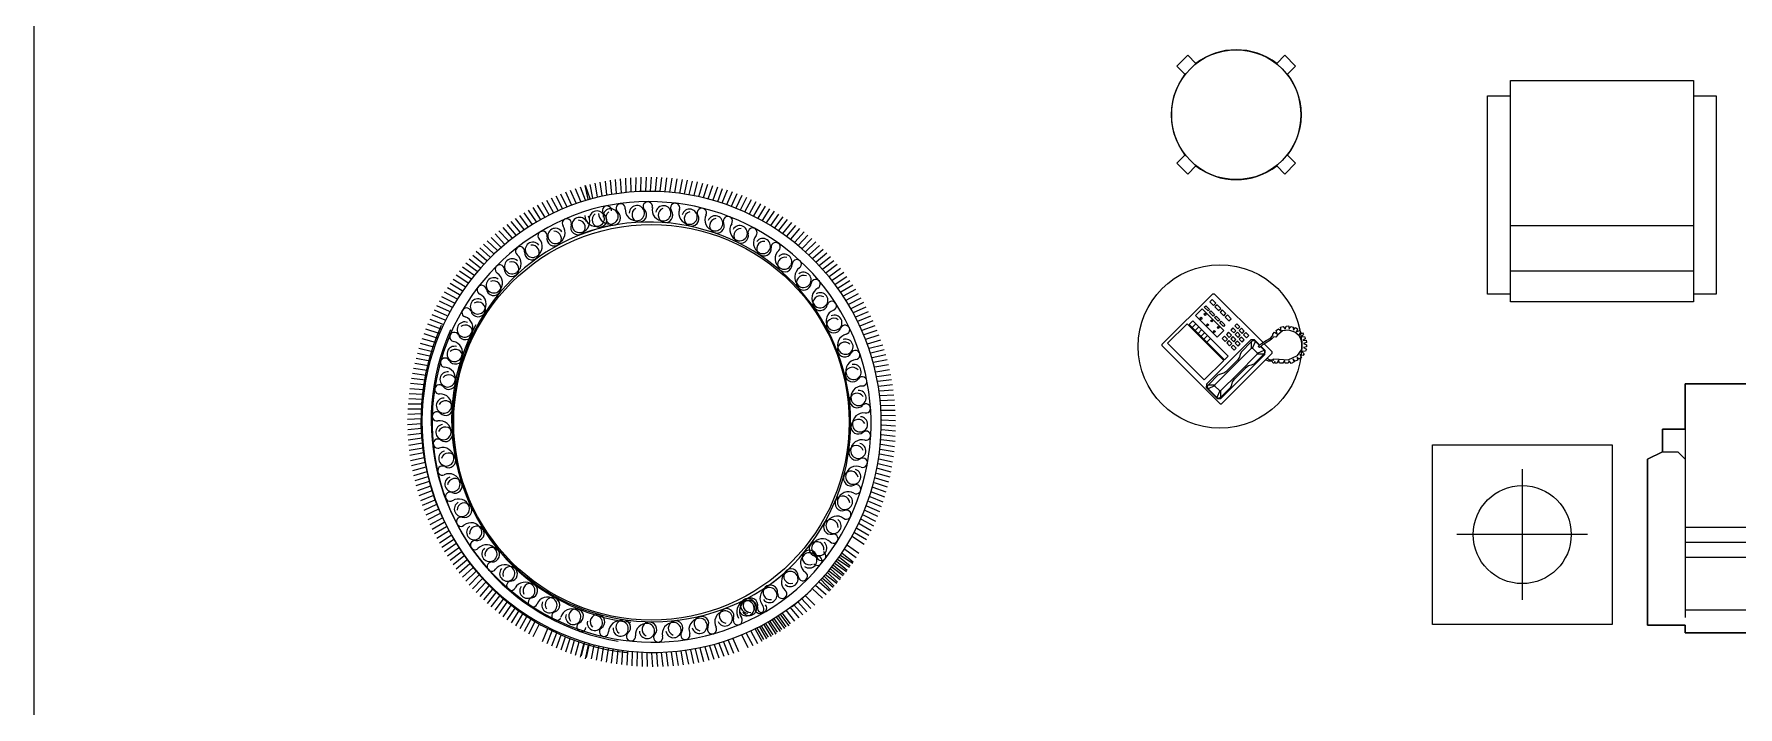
# Model space of a CAD drawing. Extents: x -42728 to 99010, y -18674 to 47645.
# Drawn here: x -38350 to -33137, y 12766 to 14825 of the extents above; entities that cross this region are included whole.
import ezdxf

# ---------------------------------------------------------------- set-up
doc = ezdxf.new("R2010")
doc.units = 0
doc.header["$LTSCALE"] = 100
doc.header["$MEASUREMENT"] = 0
doc.layers.get('0').update_dxf_attribs({"linetype": 'CONTINUOUS'})

# ---------------------------------------------------------------- blocks, each defined once
blk = doc.blocks.new('A$C0A4F5098')
for p, q in [((211.8, 569.2), (205.4, 585)), ((217.5, 571), (211.4, 586.9)), ((220.8, 572), (217.3, 588.7)), ((223.2, 572.7), (217.5, 588.8)), ((226.5, 573.5), (223.4, 590.3)), ((232.3, 574.9), (229.6, 591.7)), ((238.1, 576.2), (235.8, 593.1)), ((244, 577.3), (242, 594.3)), ((249.8, 578.3), (248.2, 595.3)), ((255.7, 579.2), (254.4, 596.2)), ((261.6, 580), (260.7, 597)), ((267.6, 580.7), (267, 597.7)), ((273.5, 581.2), (273.3, 598.3)), ((279.4, 581.6), (279.6, 598.7)), ((285.4, 581.9), (285.9, 598.9)), ((291.4, 582), (292.2, 599.1)), ((297.3, 582.1), (298.5, 599.1)), ((303.3, 582), (304.8, 599)), ((309.2, 581.8), (311.1, 598.7)), ((315.2, 581.4), (317.4, 598.3)), ((321.1, 580.9), (323.7, 597.8)), ((327, 580.3), (330, 597.1)), ((333, 579.6), (336.3, 596.4)), ((338.9, 578.8), (342.5, 595.4)), ((344.7, 577.8), (348.7, 594.4)), ((350.6, 576.7), (354.9, 593.2)), ((356.4, 575.5), (361.1, 591.9)), ((362.2, 574.2), (367.3, 590.5)), ((368, 572.7), (373.4, 588.9)), ((373.8, 571.2), (379.5, 587.2)), ((379.5, 569.5), (385.5, 585.4)), ((168.1, 550.4), (159.1, 565)), ((173.3, 553.2), (164.7, 567.9)), ((178.7, 555.8), (170.4, 570.7)), ((184.1, 558.3), (176.1, 573.4)), ((189.5, 560.7), (181.8, 575.9)), ((195, 563), (187.7, 578.4)), ((200.6, 565.2), (193.5, 580.7)), ((206.2, 567.2), (199.5, 582.9)), ((385.1, 567.7), (391.5, 583.5)), ((390.8, 565.7), (397.5, 581.4)), ((396.4, 563.7), (403.4, 579.2)), ((401.9, 561.5), (409.3, 576.9)), ((407.4, 559.2), (415.1, 574.5)), ((412.9, 556.8), (420.9, 571.9)), ((418.3, 554.3), (426.6, 569.2)), ((423.6, 551.7), (432.3, 566.4)), ((428.9, 549), (437.9, 563.5)), ((137.6, 531.7), (126.9, 545)), ((142.5, 535.1), (132.1, 548.6)), ((147.5, 538.4), (137.4, 552.1)), ((152.5, 541.6), (142.7, 555.5)), ((157.6, 544.6), (148.1, 558.8)), ((162.8, 547.6), (153.6, 561.9)), ((434.2, 546.1), (443.4, 560.5)), ((439.3, 543.2), (448.9, 557.3)), ((444.5, 540.1), (454.3, 554)), ((449.5, 536.9), (459.6, 550.7)), ((454.5, 533.7), (464.9, 547.2)), ((459.4, 530.3), (470.1, 543.6)), ((114.2, 513.3), (102.2, 525.4)), ((118.7, 517.2), (107, 529.6)), ((123.3, 521), (111.8, 533.6)), ((128, 524.7), (116.8, 537.5)), ((132.8, 528.3), (121.8, 541.3)), ((464.2, 526.8), (475.2, 539.9)), ((469, 523.2), (480.2, 536.1)), ((473.7, 519.6), (485.2, 532.2)), ((478.3, 515.8), (490, 528.1)), ((482.8, 511.9), (494.8, 524)), ((92.8, 492.6), (79.6, 503.4)), ((96.9, 496.9), (84, 508)), ((101.1, 501.2), (88.4, 512.5)), ((105.4, 505.3), (92.9, 516.9)), ((109.8, 509.4), (97.5, 521.2)), ((487.3, 508), (499.5, 519.8)), ((491.6, 503.9), (504.1, 515.5)), ((495.9, 499.8), (508.6, 511.1)), ((500.1, 495.5), (513.1, 506.6)), ((504.2, 491.2), (517.4, 502)), ((77.4, 474.5), (63.3, 484.1)), ((81.1, 479.1), (67.2, 489)), ((84.9, 483.7), (71.3, 493.9)), ((88.8, 488.2), (75.4, 498.7)), ((508.2, 486.8), (521.6, 497.3)), ((512.1, 482.3), (525.8, 492.5)), ((515.9, 477.7), (529.8, 487.6)), ((519.7, 473.1), (533.7, 482.7)), ((63.5, 455.1), (48.7, 463.5)), ((66.8, 460), (52.2, 468.8)), ((70.3, 464.9), (55.8, 473.9)), ((73.8, 469.7), (59.5, 479)), ((523.3, 468.3), (537.5, 477.7)), ((526.8, 463.5), (541.3, 472.6)), ((530.2, 458.7), (544.9, 467.4)), ((533.6, 453.7), (548.4, 462.1)), ((51.3, 434.6), (35.8, 441.8)), ((54.2, 439.8), (38.9, 447.3)), ((57.2, 445), (42, 452.8)), ((60.3, 450.1), (45.3, 458.2)), ((536.8, 448.7), (551.8, 456.8)), ((539.9, 443.6), (555, 451.4)), ((542.9, 438.5), (558.2, 446)), ((545.8, 433.3), (561.3, 440.4)), ((40.9, 413.2), (24.8, 419)), ((43.3, 418.7), (27.4, 424.8)), ((45.9, 424), (30.1, 430.5)), ((48.5, 429.4), (32.9, 436.2)), ((548.6, 428), (564.2, 434.8)), ((551.2, 422.7), (567, 429.2)), ((553.8, 417.3), (569.7, 423.5)), ((556.3, 411.9), (572.3, 417.7)), ((34.2, 396.6), (17.8, 401.4)), ((36.3, 402.2), (20.1, 407.4)), ((38.5, 407.7), (22.4, 413.2)), ((558.6, 406.4), (574.7, 411.9)), ((560.8, 400.9), (577.1, 406)), ((562.9, 395.3), (579.3, 400.1)), ((27, 373.9), (10.3, 377.3)), ((28.6, 379.7), (12, 383.4)), ((30.4, 385.4), (13.8, 389.5)), ((32.2, 391), (15.8, 395.5)), ((564.9, 389.7), (581.4, 394.1)), ((566.8, 384), (583.3, 388.1)), ((568.5, 378.3), (585.2, 382.1)), ((570.2, 372.6), (586.9, 376)), ((22.8, 356.5), (6, 358.9)), ((24.1, 362.4), (7.3, 365.1)), ((25.5, 368.2), (8.7, 371.2)), ((571.7, 366.8), (588.4, 369.9)), ((573.1, 361), (589.9, 363.8)), ((574.3, 355.2), (591.2, 357.6)), ((19, 333), (2, 334)), ((19.8, 338.9), (2.8, 340.2)), ((20.7, 344.8), (3.7, 346.5)), ((21.7, 350.7), (4.8, 352.7)), ((575.5, 349.4), (592.4, 351.4)), ((576.5, 343.5), (593.5, 345.2)), ((577.4, 337.6), (594.4, 338.9)), ((17.5, 315.2), (0.4, 315.1)), ((17.9, 321.2), (0.8, 321.4)), ((18.4, 327.1), (1.3, 327.7)), ((578.2, 331.7), (595.2, 332.7)), ((578.8, 325.8), (595.9, 326.4)), ((579.4, 319.8), (596.4, 320.1)), ((579.8, 313.9), (596.8, 313.8)), ((17, 303.3), (0, 302.5)), ((17, 297.4), (0, 296.2)), ((17.2, 309.3), (0.1, 308.8)), ((580, 307.9), (597.1, 307.5)), ((580.2, 302), (597.2, 301.2)), ((580.2, 296), (597.2, 294.8)), ((17.1, 291.4), (0.1, 289.8)), ((17.3, 285.4), (0.4, 283.5)), ((17.7, 279.5), (0.8, 277.2)), ((18.2, 273.6), (1.3, 270.9)), ((579.1, 272.2), (595.9, 269.6)), ((579.6, 278.2), (596.5, 275.9)), ((579.9, 284.1), (596.8, 282.2)), ((580.1, 290.1), (597.1, 288.5)), ((18.8, 267.6), (2, 264.7)), ((19.5, 261.7), (2.8, 258.4)), ((20.3, 255.8), (3.7, 252.1)), ((576.9, 254.5), (593.6, 250.8)), ((577.8, 260.4), (594.5, 257.1)), ((578.5, 266.3), (595.3, 263.3)), ((21.3, 249.9), (4.7, 245.9)), ((22.4, 244.1), (5.9, 239.7)), ((23.6, 238.3), (7.2, 233.5)), ((24.9, 232.4), (8.7, 227.4)), ((572.3, 231.1), (588.6, 226.1)), ((573.7, 236.9), (590.1, 232.2)), ((574.9, 242.8), (591.4, 238.4)), ((576, 248.6), (592.5, 244.6)), ((26.4, 226.7), (10.2, 221.3)), ((28, 220.9), (11.9, 215.2)), ((29.7, 215.2), (13.7, 209.1)), ((31.5, 209.5), (15.7, 203.1)), ((567.6, 213.9), (583.6, 207.8)), ((569.3, 219.6), (585.4, 213.9)), ((570.9, 225.3), (587.1, 220)), ((33.4, 203.9), (17.8, 197.2)), ((35.5, 198.3), (20, 191.3)), ((37.7, 192.8), (22.3, 185.4)), ((559.7, 191.4), (575, 184.1)), ((561.8, 197), (577.4, 189.9)), ((563.9, 202.6), (579.6, 195.9)), ((565.8, 208.2), (581.6, 201.8)), ((39.9, 187.3), (24.7, 179.6)), ((42.4, 181.8), (27.3, 173.8)), ((44.9, 176.4), (30, 168.1)), ((47.5, 171.1), (32.8, 162.4)), ((549.9, 169.7), (564.6, 161.1)), ((552.5, 175.1), (567.4, 166.7)), ((555, 180.5), (570, 172.5)), ((557.4, 185.9), (572.6, 178.2)), ((50.2, 165.8), (35.7, 156.8)), ((53.1, 160.5), (38.8, 151.3)), ((56, 155.4), (41.9, 145.8)), ((59.1, 150.3), (45.2, 140.4)), ((538.3, 148.9), (552.2, 139.1)), ((544.3, 159.2), (558.6, 149.9)), ((547.1, 164.4), (561.6, 155.5)), ((62.3, 145.2), (48.6, 135.1)), ((65.6, 140.2), (52.1, 129.8)), ((68.9, 135.3), (55.7, 124.6)), ((72.4, 130.5), (59.4, 119.5)), ((76, 125.7), (63.2, 114.5)), ((523.1, 126.4), (537.2, 116.7)), ((525, 129.1), (538, 118.2)), ((526.7, 131.1), (541, 121.8)), ((528.5, 134), (541.7, 123.3)), ((530.3, 135.9), (544.7, 126.9)), ((531.8, 138.9), (545.3, 128.5)), ((535.1, 143.8), (548.8, 133.7)), ((79.7, 121.1), (67.1, 109.6)), ((83.5, 116.5), (71.1, 104.7)), ((87.3, 111.9), (75.2, 99.9)), ((91.3, 107.5), (79.5, 95.2)), ((506.1, 106.1), (518, 93.8)), ((507.6, 108.3), (520.8, 97.5)), ((510.1, 110.5), (522.2, 98.5)), ((511.6, 112.7), (525.1, 102.2)), ((513.9, 115.1), (526.3, 103.3)), ((515.6, 117.2), (529.2, 106.9)), ((517.7, 119.7), (530.3, 108.2)), ((519.4, 121.7), (533.2, 111.8)), ((521.4, 124.4), (534.2, 113.1)), ((95.4, 103.1), (83.8, 90.6)), ((99.5, 98.8), (88.2, 86.1)), ((103.8, 94.7), (92.7, 81.7)), ((108.1, 90.6), (97.3, 77.3)), ((112.5, 86.6), (102, 73.1)), ((481.7, 83.7), (493.5, 71.3)), ((486.2, 87.6), (498.2, 75.5)), ((495.1, 95.6), (507.6, 84)), ((499.3, 99.7), (512.1, 88.4)), ((503.5, 104), (516.5, 92.9)), ((117, 82.7), (106.8, 69)), ((121.6, 78.8), (111.7, 65)), ((126.2, 75.1), (116.6, 61)), ((131, 71.5), (121.6, 57.2)), ((135.8, 68), (126.7, 53.5)), ((140.6, 64.6), (131.9, 49.9)), ((456.3, 63.6), (466.6, 50)), ((457.9, 65.8), (468.3, 52.3)), ((462.8, 69.2), (473.5, 55.9)), ((467.6, 72.7), (478.6, 59.6)), ((472.4, 76.2), (483.6, 63.4)), ((477.1, 79.9), (488.6, 67.3)), ((145.6, 61.2), (137.2, 46.4)), ((150.6, 58), (142.5, 43)), ((155.7, 54.9), (147.9, 39.7)), ((160.8, 51.9), (153.4, 36.6)), ((171.3, 46.2), (164.5, 30.6)), ((176.6, 43.6), (170.2, 27.8)), ((419.9, 43.4), (428.1, 28.4)), ((425.3, 45.9), (433.7, 31.1)), ((427, 47.8), (435.7, 33.1)), ((430.6, 48.6), (439.4, 34)), ((432.3, 50.5), (441.3, 36)), ((435.9, 51.4), (444.9, 37)), ((437.6, 53.4), (446.8, 39)), ((441.1, 54.3), (450.5, 40)), ((442.8, 56.3), (452.3, 42.2)), ((446.2, 57.3), (455.9, 43.2)), ((447.9, 59.4), (457.7, 45.5)), ((451.3, 60.4), (461.3, 46.6)), ((452.9, 62.6), (463, 48.8)), ((182, 41), (175.9, 25.1)), ((187.5, 38.6), (181.6, 22.5)), ((192.9, 36.2), (187.5, 20.1)), ((198.5, 34), (193.3, 17.8)), ((204, 31.9), (199.2, 15.6)), ((209.7, 29.9), (205.2, 13.5)), ((215.3, 28.1), (211.2, 11.5)), ((216.5, 29.7), (212.5, 13.1)), ((221, 26.3), (217.3, 9.7)), ((222.2, 28), (218.6, 11.3)), ((227.9, 26.4), (224.7, 9.6)), ((233.7, 24.9), (230.8, 8.1)), ((239.5, 23.6), (236.9, 6.7)), ((245.3, 22.4), (243.1, 5.5)), ((251.2, 21.3), (249.3, 4.3)), ((352, 21.7), (356.1, 5.2)), ((357.8, 22.9), (362.3, 6.4)), ((363.6, 24.2), (368.5, 7.8)), ((369.4, 25.5), (374.6, 9.3)), ((375.2, 27), (380.7, 10.9)), ((380.9, 28.7), (386.8, 12.7)), ((386.6, 30.4), (392.8, 14.5)), ((392.3, 32.3), (398.8, 16.5)), ((397.9, 34.3), (404.8, 18.7)), ((409, 38.6), (416.5, 23.3)), ((414.5, 40.9), (422.3, 25.8)), ((257.1, 20.3), (255.6, 3.3)), ((263, 19.5), (261.8, 2.5)), ((268.9, 18.8), (268.1, 1.7)), ((274.8, 18.2), (274.4, 1.1)), ((280.8, 17.7), (280.7, 0.6)), ((286.7, 17.3), (287, 0.3)), ((292.7, 17.1), (293.3, 0.1)), ((298.6, 17), (299.6, 0)), ((304.6, 17), (305.9, 0.1)), ((310.5, 17.2), (312.2, 0.2)), ((316.5, 17.5), (318.5, 0.6)), ((322.4, 17.9), (324.8, 1)), ((328.4, 18.4), (331.1, 1.6)), ((334.3, 19.1), (337.4, 2.3)), ((340.2, 19.8), (343.7, 3.1)), ((346.1, 20.7), (349.9, 4.1))]:
    blk.add_line(p, q)
blk.add_circle((298.4, 299.1), 242)
for centre, radius, start, end in [((301.5, 299.2), 284, 106.2281, 263.2529), ((295.7, 297.6), 284, 308.0032, 105.028), ((295.7, 297.6), 271.5, 310.5184, 105.0004), ((243.9, 558.3), 5.65, 355.2951, 231.7802), ((260.7, 561), 5.65, 355.2951, 231.7802), ((280.6, 555.1), 9.31, 278.0421, 179.7215), ((293.9, 563.3), 5.65, 348.0951, 224.5802), ((313, 554.9), 9.31, 270.8421, 172.5215), ((327.3, 561.5), 5.65, 340.8951, 217.3802), ((301.5, 299.2), 271.5, 106.2557, 260.7377), ((194.8, 542.6), 5.65, 339.4759, 215.961), ((208.5, 537.5), 8.96, 159.4759, 85.0418), ((210.4, 540.5), 9.31, 24.3346, 286.014), ((209.2, 544.7), 13.7, 286.014, 28.761), ((295.7, 297.6), 246.5, 307.8381, 109.2517), ((230.5, 552.7), 13.7, 182.4951, 285.2421), ((231.6, 548.4), 9.31, 285.2421, 186.9215), ((234.8, 546.8), 8.96, 126.2143, 51.7802), ((247.3, 555.4), 13.7, 182.4951, 285.2421), ((248.4, 551.1), 9.31, 285.2421, 186.9215), ((251.6, 549.5), 8.96, 126.2143, 51.7802), ((280, 559.4), 13.7, 175.2951, 278.0421), ((283.5, 553.1), 8.96, 119.0143, 44.5802), ((312.9, 559.3), 13.7, 168.0951, 270.8421), ((315.7, 552.6), 8.96, 111.8143, 37.3802), ((345.6, 555.1), 13.7, 160.8951, 263.6421), ((345.1, 550.7), 9.31, 263.6421, 165.3215), ((347.5, 548.1), 8.96, 104.6143, 30.1802), ((360.1, 555.4), 5.65, 333.6951, 210.1802), ((377.5, 546.9), 13.7, 153.6951, 256.4421), ((376.4, 542.6), 9.31, 256.4421, 158.1215), ((378.5, 539.6), 8.96, 97.4143, 22.9802), ((391.9, 545.3), 5.65, 326.4951, 202.9802), ((408.1, 534.6), 13.7, 146.4951, 249.2421), ((301.5, 299.2), 246.5, 102.0044, 263.418), ((151, 514.1), 13.7, 300.414, 43.161), ((165.1, 527.3), 5.65, 346.6759, 223.161), ((179.3, 523.9), 8.96, 166.6759, 92.2418), ((180.9, 527.2), 9.31, 31.5346, 293.214), ((179.1, 531.2), 13.7, 293.214, 35.961), ((406.5, 530.5), 9.31, 249.2421, 150.9215), ((408.1, 527.4), 8.96, 90.2143, 15.7802), ((422.2, 531.3), 5.65, 319.2951, 195.7802), ((436.9, 518.7), 13.7, 139.2951, 242.0421), ((434.8, 514.8), 9.31, 242.0421, 143.7215), ((137.6, 508.4), 5.65, 353.8759, 230.361), ((125.3, 493.5), 13.7, 307.614, 50.361), ((152.1, 506.9), 8.96, 173.8759, 99.4418), ((153.2, 510.2), 9.31, 38.7346, 300.414), ((436.1, 511.5), 8.96, 83.0143, 8.5802), ((450.5, 513.6), 5.65, 312.0951, 188.5802), ((463.5, 499.3), 13.7, 132.0951, 234.8421), ((461.8, 492.2), 8.96, 75.8143, 1.3802), ((460.9, 495.7), 9.31, 234.8421, 136.5215), ((112.7, 486.2), 5.65, 1.0759, 237.561), ((102.3, 469.9), 13.7, 314.814, 57.561), ((127.3, 486.5), 8.96, 181.0759, 106.6418), ((127.9, 490), 9.31, 45.9346, 307.614), ((476.4, 492.6), 5.65, 304.8951, 181.3802), ((487.4, 476.7), 13.7, 124.8951, 227.6421), ((484.5, 473.4), 9.31, 227.6421, 129.3215), ((90.7, 461.1), 5.65, 8.2759, 244.761), ((105.4, 466.7), 9.31, 53.1346, 314.814), ((105.2, 463.2), 8.96, 188.2759, 113.8418), ((484.8, 469.9), 8.96, 68.6143, 354.1802), ((499.4, 468.4), 5.65, 297.6951, 174.1802), ((508.4, 451.2), 13.7, 117.6951, 220.4421), ((72.1, 433.4), 5.65, 15.4759, 251.961), ((85.9, 440.9), 9.31, 60.3346, 322.014), ((86.2, 437.3), 8.96, 195.4759, 121.0418), ((82.5, 443.6), 13.7, 322.014, 64.761), ((504.9, 444.8), 8.96, 61.4143, 346.9802), ((505, 448.4), 9.31, 220.4421, 122.1215), ((519.2, 441.5), 5.65, 290.4951, 166.9802), ((300.3, 301.5), 284, 155.9167, 312.9415), ((300.3, 301.5), 246.5, 151.693, 313.1066), ((69.9, 412.7), 9.31, 67.5346, 329.214), ((70.6, 409.2), 8.96, 202.6759, 128.2418), ((66.1, 415), 13.7, 329.214, 71.961), ((525.9, 423.4), 13.7, 110.4951, 213.2421), ((521.7, 417.4), 8.96, 54.2143, 339.7802), ((522.3, 420.9), 9.31, 213.2421, 114.9215), ((535.4, 412.4), 5.65, 283.2951, 159.7802), ((300.3, 301.5), 271.5, 155.9443, 310.4263), ((57.1, 403.6), 5.65, 22.6759, 259.161), ((53.4, 384.6), 13.7, 336.414, 79.161), ((535, 388.2), 8.96, 47.0143, 332.5802), ((539.9, 393.5), 13.7, 103.2951, 206.0421), ((535.9, 391.6), 9.31, 206.0421, 107.7215), ((45.9, 372.1), 5.65, 29.8759, 266.361), ((57.5, 382.8), 9.31, 74.7346, 336.414), ((58.6, 379.4), 8.96, 209.8759, 135.4418), ((550, 362.2), 13.7, 96.0951, 198.8421), ((547.9, 381.4), 5.65, 276.0951, 152.5802), ((48.9, 351.6), 9.31, 81.9346, 343.614), ((50.5, 348.4), 8.96, 217.0759, 142.6418), ((44.7, 352.8), 13.7, 343.614, 86.361), ((544.4, 357.5), 8.96, 39.8143, 325.3802), ((545.8, 360.7), 9.31, 198.8421, 100.5215), ((556.5, 349.2), 5.65, 268.8951, 145.3802), ((38.8, 339.5), 5.65, 37.0759, 273.561), ((40, 320.2), 13.7, 350.814, 93.561), ((550, 325.8), 8.96, 32.6143, 318.1802), ((556.1, 329.8), 13.7, 88.8951, 191.6421), ((551.8, 328.9), 9.31, 191.6421, 93.3215), ((44.4, 319.5), 9.31, 89.1346, 350.814), ((46.3, 316.5), 8.96, 224.2759, 149.8418), ((560.9, 316.1), 5.65, 261.6951, 138.1802), ((35.8, 306.3), 5.65, 44.2759, 280.761), ((43.8, 287.1), 9.31, 96.3346, 358.014), ((39.4, 287.3), 13.7, 358.014, 100.761), ((46.1, 284.4), 8.96, 231.4759, 157.0418), ((551.5, 293.7), 8.96, 25.4143, 310.9802), ((558.1, 296.9), 13.7, 81.6951, 184.4421), ((553.7, 296.6), 9.31, 184.4421, 86.1215), ((37, 273), 5.65, 51.4759, 287.961), ((555.9, 264), 13.7, 74.4951, 177.2421), ((551.5, 264.2), 9.31, 177.2421, 78.9215), ((561.1, 282.7), 5.65, 254.4951, 130.9802), ((47.4, 254.9), 9.31, 103.5346, 5.214), ((43, 254.5), 13.7, 5.214, 107.961), ((50, 252.5), 8.96, 238.6759, 164.2418), ((549, 261.7), 8.96, 18.2143, 303.7802), ((557.1, 249.6), 5.65, 247.2951, 123.7802), ((42.4, 240), 5.65, 58.6759, 295.161), ((50.6, 222.5), 13.7, 12.414, 115.161), ((54.9, 223.4), 9.31, 110.7346, 12.414), ((57.8, 221.3), 8.96, 245.8759, 171.4418), ((542.5, 230.3), 8.96, 11.0143, 296.5802), ((545.3, 232.5), 9.31, 170.0421, 71.7215), ((549.6, 231.7), 13.7, 67.2951, 170.0421), ((51.9, 208), 5.65, 65.8759, 302.361), ((532.1, 199.9), 8.96, 3.8143, 289.3802), ((535.2, 201.7), 9.31, 162.8421, 64.5215), ((539.4, 200.4), 13.7, 60.0951, 162.8421), ((549, 217.2), 5.65, 240.0951, 116.5802), ((62.2, 191.6), 13.7, 19.614, 122.361), ((66.4, 193.1), 9.31, 117.9346, 19.614), ((69.5, 191.4), 8.96, 253.0759, 178.6418), ((537, 186.1), 5.65, 232.8951, 109.3802), ((65.3, 177.4), 5.65, 73.0759, 309.561), ((77.6, 162.5), 13.7, 26.814, 129.561), ((81.5, 164.5), 9.31, 125.1346, 26.814), ((84.8, 163.2), 8.96, 260.2759, 185.8418), ((518, 171), 8.96, 356.6143, 282.1802), ((521.3, 172.4), 9.31, 155.6421, 57.3215), ((525.3, 170.6), 13.7, 52.8951, 155.6421), ((82.4, 148.8), 5.65, 80.2759, 316.761), ((96.5, 135.5), 13.7, 34.014, 136.761), ((103.6, 137.1), 8.96, 267.4759, 193.0418), ((500.4, 144.1), 8.96, 349.4143, 274.9802), ((503.8, 145.2), 9.31, 148.4421, 50.1215), ((507.6, 142.9), 13.7, 45.6951, 148.4421), ((521.1, 156.7), 5.65, 225.6951, 102.1802), ((100.2, 138), 9.31, 132.3346, 34.014), ((103, 122.5), 5.65, 87.4759, 323.961), ((494.6, 126.9), 13.7, 133.5192, 236.2662), ((491.9, 133.6), 8.96, 6.9811, 292.547), ((491.6, 130.1), 9.31, 231.8398, 133.5192), ((501.7, 129.6), 5.65, 218.4951, 94.9802), ((506.4, 135.4), 5.65, 186.9811, 63.4662), ((118.6, 111.1), 13.7, 41.214, 143.961), ((121.9, 114), 9.31, 139.5346, 41.214), ((125.5, 113.6), 8.96, 274.6759, 200.2418), ((126.7, 99), 5.65, 94.6759, 331.161), ((471.1, 103.8), 13.7, 126.3192, 229.0662), ((469.2, 110.8), 8.96, 359.7811, 285.347), ((468.5, 107.3), 9.31, 224.6398, 126.3192), ((483.8, 110.8), 5.65, 179.7811, 56.2662), ((143.6, 89.7), 13.7, 48.414, 151.161), ((146.6, 93), 9.31, 146.7346, 48.414), ((150.1, 93), 8.96, 281.8759, 207.4418), ((153.1, 78.7), 5.65, 101.8759, 338.361), ((171.1, 71.6), 13.7, 55.614, 158.361), ((177.2, 75.7), 8.96, 289.0759, 214.6418), ((416.4, 74.6), 8.96, 345.3811, 270.947), ((419.6, 75.2), 8.96, 345.9645, 271.5304), ((444.9, 83.8), 13.7, 119.1192, 221.8662), ((443.9, 91), 8.96, 352.5811, 278.147), ((442.8, 87.7), 9.31, 217.4398, 119.1192), ((458.4, 89.1), 5.65, 172.5811, 49.0662), ((173.6, 75.2), 9.31, 153.9346, 55.614), ((181.9, 61.8), 5.65, 109.0759, 345.561), ((200.7, 57), 13.7, 62.814, 165.561), ((202.7, 60.9), 9.31, 161.1346, 62.814), ((206.2, 61.8), 8.96, 296.2759, 221.8418), ((232.4, 54.9), 8.96, 302.7645, 228.3304), ((389.6, 54.8), 13.7, 105.3026, 208.0496), ((388.4, 59.1), 9.31, 203.6232, 105.3026), ((390.4, 62.1), 8.96, 338.7645, 264.3304), ((416.4, 67.3), 13.7, 111.9192, 214.6662), ((419.8, 68), 13.7, 112.5026, 215.2496), ((414.8, 71.4), 9.31, 210.2398, 111.9192), ((418.1, 72), 9.31, 210.8232, 112.5026), ((430.5, 70.9), 5.65, 165.3811, 41.8662), ((433.8, 71.7), 5.65, 165.9645, 42.4496), ((212.6, 48.7), 5.65, 116.2759, 352.761), ((229.1, 53.6), 9.31, 167.6232, 69.3026), ((240.3, 42.6), 5.65, 122.7645, 359.2496), ((259.7, 42.3), 13.7, 76.5026, 179.2496), ((260.7, 46.6), 9.31, 174.8232, 76.5026), ((263.9, 48.3), 8.96, 309.9645, 235.5304), ((292.5, 39.3), 13.7, 83.7026, 186.4496), ((293, 43.7), 9.31, 182.0232, 83.7026), ((295.9, 45.7), 8.96, 317.1645, 242.7304), ((325.4, 40.4), 13.7, 90.9026, 193.6496), ((325.4, 44.8), 9.31, 189.2232, 90.9026), ((328, 47.2), 8.96, 324.3645, 249.9304), ((339.9, 38.7), 5.65, 144.3645, 20.8496), ((358, 45.6), 13.7, 98.1026, 200.8496), ((357.3, 50), 9.31, 196.4232, 98.1026), ((359.6, 52.7), 8.96, 331.5645, 257.1304), ((372.5, 45.7), 5.65, 151.5645, 28.0496), ((404, 56.8), 5.65, 158.7645, 35.2496), ((273.3, 37.1), 5.65, 129.9645, 6.4496), ((306.6, 35.8), 5.65, 137.1645, 13.6496)]:
    blk.add_arc(centre, radius, start, end)
blk = doc.blocks.new('A$C2224774E')
at = {"linetype": 'ByBlock'}
for p, q in [((774, 623.1), (774, 761.6)), ((774, 761.6), (2343.3, 761.6)), ((1304.8, 761.6), (1304.8, 69.2)), ((1812.5, 761.6), (1812.5, 69.2)), ((2343.3, 761.6), (2343.3, 623.1)), ((704.7, 623.1), (774, 623.1)), ((704.7, 553.9), (704.7, 623.1)), ((774, 623.1), (774, 530.8)), ((2343.3, 623.1), (2412.6, 623.1)), ((2343.3, 623.1), (2343.3, 530.8)), ((2412.6, 623.1), (2412.6, 553.9)), ((658.6, 530.8), (704.7, 553.9)), ((658.6, 23.1), (658.6, 530.8)), ((704.7, 553.9), (750.9, 553.9)), ((750.9, 553.9), (774, 530.8)), ((774, 530.8), (774, 46.2)), ((2366.4, 553.9), (2343.3, 530.8)), ((2343.3, 530.8), (2343.3, 46.2)), ((2412.6, 553.9), (2366.4, 553.9)), ((2412.6, 553.9), (2458.7, 530.8)), ((2458.7, 530.8), (2458.7, 23.1)), ((774, 323.1), (2343.3, 323.1)), ((774, 277), (2343.3, 277)), ((774, 230.8), (2343.3, 230.8)), ((2343.3, 69.2), (774, 69.2)), ((774, 23.1), (658.6, 23.1)), ((774, 0), (774, 23.1)), ((2343.3, 0), (774, 0)), ((2458.7, 23.1), (2343.3, 23.1)), ((2343.3, 23.1), (2343.3, 0))]:
    blk.add_line(p, q, dxfattribs=at)
for p, q in [((774, 761.6), (774, 623.1)), ((2343.3, 761.6), (774, 761.6)), ((2343.3, 623.1), (2343.3, 761.6)), ((0, 575.3), (550, 575.3)), ((0, 25.3), (0, 575.3)), ((550, 575.3), (550, 25.3)), ((704.7, 623.1), (704.7, 553.9)), ((774, 623.1), (704.7, 623.1)), ((2412.6, 623.1), (2343.3, 623.1)), ((2412.6, 553.9), (2412.6, 623.1)), ((2567.3, 575.3), (2567.3, 25.3)), ((3117.3, 575.3), (2567.3, 575.3)), ((3117.3, 25.3), (3117.3, 575.3)), ((704.7, 553.9), (658.6, 530.8)), ((658.6, 530.8), (658.6, 23.1)), ((2458.7, 530.8), (2412.6, 553.9)), ((2458.7, 23.1), (2458.7, 530.8)), ((275, 500.3), (275, 100.3)), ((2842.3, 500.3), (2842.3, 100.3)), ((475, 300.3), (75, 300.3)), ((2642.3, 300.3), (3042.3, 300.3)), ((550, 25.3), (0, 25.3)), ((658.6, 23.1), (774, 23.4)), ((774, 23.4), (774, 0)), ((774, 0), (2343.3, 0)), ((2343.3, 23.1), (2458.7, 23.1)), ((2343.3, 0), (2343.3, 23.1)), ((2567.3, 25.3), (3117.3, 25.3))]:
    blk.add_line(p, q)
for centre in [(275, 300.3), (2842.3, 300.3)]:
    blk.add_circle(centre, 150)
blk = doc.blocks.new('A$C369E0BB7')
for p, q in [((0, 630), (70, 630)), ((0, 23.3), (0, 630)), ((70, 676.7), (630, 676.7)), ((70, 630), (70, 676.7)), ((630, 676.7), (630, 630)), ((630, 630), (700, 630)), ((700, 630), (700, 23.3)), ((70, 23.3), (0, 23.3)), ((70, 0), (70, 23.3)), ((630, 0), (70, 0)), ((630, 23.3), (630, 0)), ((700, 23.3), (630, 23.3))]:
    blk.add_line(p, q)
at = {"linetype": 'ByBlock'}
for p, q in [((0, 630), (70, 630)), ((0, 23.3), (0, 630)), ((70, 676.7), (630, 676.7)), ((70, 0), (70, 676.7)), ((630, 676.7), (630, 0)), ((630, 630), (700, 630)), ((700, 630), (700, 23.3)), ((70, 233.3), (630, 233.3)), ((630, 93.3), (70, 93.3)), ((70, 23.3), (0, 23.3)), ((630, 0), (70, 0)), ((700, 23.3), (630, 23.3))]:
    blk.add_line(p, q, dxfattribs=at)
blk = doc.blocks.new('A$C33F82796')
for p, q in [((16.9, 347.2), (49.9, 380.2)), ((49.9, 380.2), (74.7, 355.4)), ((322.4, 355.4), (347.2, 380.2)), ((322.4, 355.4), (347.2, 380.2)), ((347.2, 380.2), (380.2, 347.2)), ((347.2, 380.2), (380.2, 347.2)), ((41.6, 322.4), (16.9, 347.2)), ((380.2, 347.2), (355.4, 322.4)), ((380.2, 347.2), (355.4, 322.4)), ((16.9, 49.9), (41.6, 74.7)), ((355.4, 74.7), (380.2, 49.9)), ((49.9, 16.9), (16.9, 49.9)), ((74.7, 41.6), (49.9, 16.9)), ((347.2, 16.9), (322.4, 41.6)), ((380.2, 49.9), (347.2, 16.9))]:
    blk.add_line(p, q)
at = {"linetype": 'ByBlock'}
for p, q in [((16.9, 347.2), (49.9, 380.2)), ((49.9, 380.2), (74.7, 355.4)), ((322.4, 355.4), (347.2, 380.2)), ((347.2, 380.2), (380.2, 347.2)), ((41.6, 322.4), (16.9, 347.2)), ((380.2, 347.2), (355.4, 322.4)), ((16.9, 49.9), (41.6, 74.7)), ((355.4, 74.7), (380.2, 49.9)), ((49.9, 16.9), (16.9, 49.9)), ((74.7, 41.6), (49.9, 16.9)), ((347.2, 16.9), (322.4, 41.6)), ((380.2, 49.9), (347.2, 16.9))]:
    blk.add_line(p, q, dxfattribs=at)
blk.add_circle((198.5, 198.5), 198.5, dxfattribs=at)
for centre, radius, start, end in [((198.5, 191.9), 205.2, 52.8636, 127.1364), ((205.1, 198.5), 205.1, 142.8495, 217.1505), ((192, 198.5), 205.1, 322.8476, 37.1524), ((198.5, 205.2), 205.2, 232.8648, 307.1352)]:
    blk.add_arc(centre, radius, start, end)
blk = doc.blocks.new('A$C1BF90287')
at = {"linetype": 'ByBlock'}
for p, q in [((73.2, 256.4), (228.2, 411.3)), ((175.4, 345), (195.6, 365.2)), ((195.6, 365.2), (261.8, 299)), ((202.3, 369.7), (206.8, 374.2)), ((213.6, 358.5), (202.3, 369.7)), ((206.8, 374.2), (218.1, 363)), ((225.9, 393.3), (219.2, 386.6)), ((219.2, 386.6), (230.4, 375.3)), ((237.1, 382.1), (225.9, 393.3)), ((228.2, 411.3), (232.6, 411.3)), ((230.4, 375.3), (237.1, 382.1)), ((381.9, 262), (232.6, 411.3)), ((241.6, 377.6), (234.9, 370.9)), ((234.9, 370.9), (246.1, 359.6)), ((252.9, 366.4), (241.6, 377.6)), ((246.1, 359.6), (252.9, 366.4)), ((90.1, 259.7), (149.6, 319.2)), ((149.6, 319.2), (261.8, 207)), ((156.3, 317), (167.5, 328.2)), ((264.1, 209.2), (156.3, 317)), ((165.3, 308), (176.5, 319.2)), ((167.5, 328.2), (275.3, 220.4)), ((241.6, 278.8), (175.4, 345)), ((188.9, 336.1), (192.2, 339.4)), ((192.2, 332.7), (188.9, 336.1)), ((192.2, 339.4), (195.6, 336.1)), ((195.6, 336.1), (192.2, 332.7)), ((201.2, 348.4), (204.6, 351.8)), ((204.6, 345), (201.2, 348.4)), ((204.6, 351.8), (208, 348.4)), ((208, 348.4), (204.6, 345)), ((209.1, 315.8), (212.4, 319.2)), ((212.4, 312.5), (209.1, 315.8)), ((212.4, 319.2), (215.8, 315.8)), ((215.8, 315.8), (212.4, 312.5)), ((218.1, 363), (213.6, 358.5)), ((218.1, 354), (222.5, 358.5)), ((229.3, 342.8), (218.1, 354)), ((221.4, 328.2), (224.8, 331.6)), ((224.8, 324.8), (221.4, 328.2)), ((222.5, 358.5), (233.8, 347.3)), ((224.8, 331.6), (228.2, 328.2)), ((228.2, 328.2), (224.8, 324.8)), ((233.8, 347.3), (229.3, 342.8)), ((233.8, 338.3), (238.3, 342.8)), ((245, 327.1), (233.8, 338.3)), ((238.3, 342.8), (249.5, 331.6)), ((249.5, 331.6), (245, 327.1)), ((249.5, 322.6), (254, 327.1)), ((260.7, 311.4), (249.5, 322.6)), ((257.3, 361.9), (250.6, 355.1)), ((250.6, 355.1), (261.8, 343.9)), ((254, 327.1), (265.2, 315.8)), ((268.6, 350.6), (257.3, 361.9)), ((265.2, 315.8), (260.7, 311.4)), ((261.8, 343.9), (268.6, 350.6)), ((273.1, 346.2), (266.3, 339.4)), ((266.3, 339.4), (277.5, 328.2)), ((284.3, 334.9), (273.1, 346.2)), ((277.5, 328.2), (284.3, 334.9)), ((302.2, 319.2), (295.5, 312.5)), ((311.2, 310.2), (302.2, 319.2)), ((452.6, 312.3), (460.1, 313)), ((460.1, 313), (461.5, 303.9)), ((174.3, 299), (185.5, 310.2)), ((183.3, 290), (194.5, 301.3)), ((192.2, 281), (203.5, 292.3)), ((201.2, 272.1), (212.4, 283.3)), ((344.9, 269.8), (209.1, 134)), ((210.2, 263.1), (221.4, 274.3)), ((229.3, 295.6), (232.6, 299)), ((232.6, 292.3), (229.3, 295.6)), ((232.6, 299), (236, 295.6)), ((236, 295.6), (232.6, 292.3)), ((241.6, 308), (245, 311.4)), ((245, 304.6), (241.6, 308)), ((261.8, 299), (241.6, 278.8)), ((245, 311.4), (248.4, 308)), ((248.4, 308), (245, 304.6)), ((264.1, 281), (257.3, 274.3)), ((257.3, 274.3), (266.3, 265.3)), ((273.1, 272.1), (264.1, 281)), ((266.3, 265.3), (273.1, 272.1)), ((276.4, 293.4), (269.7, 286.7)), ((269.7, 286.7), (278.7, 277.7)), ((277.5, 267.6), (270.8, 260.8)), ((270.8, 260.8), (279.8, 251.9)), ((285.4, 284.4), (276.4, 293.4)), ((286.5, 258.6), (277.5, 267.6)), ((278.7, 277.7), (285.4, 284.4)), ((289.9, 306.9), (283.2, 300.1)), ((283.2, 300.1), (292.1, 291.2)), ((289.9, 279.9), (283.2, 273.2)), ((283.2, 273.2), (292.1, 264.2)), ((298.9, 297.9), (289.9, 306.9)), ((298.9, 270.9), (289.9, 279.9)), ((292.1, 291.2), (298.9, 297.9)), ((292.1, 264.2), (298.9, 270.9)), ((295.5, 312.5), (304.5, 303.5)), ((303.4, 293.4), (296.6, 286.7)), ((296.6, 286.7), (305.6, 277.7)), ((303.4, 266.5), (296.6, 259.7)), ((312.3, 284.4), (303.4, 293.4)), ((312.3, 257.5), (303.4, 266.5)), ((304.5, 303.5), (311.2, 310.2)), ((305.6, 277.7), (312.3, 284.4)), ((315.7, 305.7), (309, 299)), ((309, 299), (318, 290)), ((315.7, 278.8), (309, 272.1)), ((309, 272.1), (318, 263.1)), ((324.7, 296.8), (315.7, 305.7)), ((324.7, 269.8), (315.7, 278.8)), ((346, 264.2), (315.7, 233.9)), ((318, 290), (324.7, 296.8)), ((318, 263.1), (324.7, 269.8)), ((329.2, 292.3), (322.4, 285.5)), ((322.4, 285.5), (331.4, 276.6)), ((338.2, 283.3), (329.2, 292.3)), ((331.4, 276.6), (338.2, 283.3)), ((356.1, 269.8), (344.9, 269.8)), ((351.6, 267.6), (346, 264.2)), ((346, 264.2), (346, 244)), ((349.4, 245.1), (358.4, 265.3)), ((358.4, 265.3), (351.6, 267.6)), ((371.9, 254), (356.1, 269.8)), ((358.4, 265.3), (370.8, 252.9)), ((377.2, 259.1), (391.3, 267.8)), ((402.6, 268.2), (389.2, 260.3)), ((391.3, 267.8), (404.7, 275.7)), ((408.8, 273), (402.6, 268.2)), ((404.7, 275.7), (410.4, 281.9)), ((414.5, 279.1), (408.8, 273)), ((410.4, 281.9), (412.4, 282.6)), ((412.4, 287.6), (417.4, 293.5)), ((412.4, 282.6), (412.4, 287.6)), ((421.5, 278), (414.5, 279.1)), ((417.4, 293.5), (425.1, 288)), ((425.8, 284.2), (421.5, 278)), ((422.6, 298.2), (429.2, 303.9)), ((425.1, 288), (422.6, 298.2)), ((441.3, 297.3), (425.8, 284.2)), ((429.2, 303.9), (437.2, 297.3)), ((435.8, 308.7), (444, 311)), ((437.2, 297.3), (435.8, 308.7)), ((460.8, 299.6), (441.3, 297.3)), ((444, 311), (449.5, 302.8)), ((449.5, 302.8), (452.6, 312.3)), ((479.2, 293.9), (460.8, 299.6)), ((461.5, 303.9), (466.7, 311)), ((466.7, 311), (473.8, 309.4)), ((473.8, 309.4), (474.7, 299.4)), ((474.7, 299.4), (481.5, 307.6)), ((494, 281.4), (479.2, 293.9)), ((481.5, 307.6), (487.6, 304.2)), ((487.6, 304.2), (484.5, 295.1)), ((484.5, 295.1), (493.3, 298.5)), ((497.6, 295.1), (492.6, 286.9)), ((492.6, 286.9), (502.4, 291.7)), ((493.3, 298.5), (497.6, 295.1)), ((501.5, 262.6), (494, 281.4)), ((505.6, 286.2), (499.7, 279.9)), ((499.7, 279.9), (509.4, 279.2)), ((501.7, 242.8), (501.5, 262.6)), ((502.4, 291.7), (505.6, 286.2)), ((511.3, 273.7), (503.8, 267.6)), ((503.8, 267.6), (514.4, 268.7)), ((514.9, 261.9), (506, 258.5)), ((509.4, 279.2), (511.3, 273.7)), ((514.4, 268.7), (514.9, 261.9)), ((73.2, 251.9), (73.2, 256.4)), ((73.2, 251.9), (250.6, 74.5)), ((202.3, 147.5), (90.1, 259.7)), ((252.9, 90.2), (387.6, 224.9)), ((255.1, 74.5), (410, 229.4)), ((275.3, 220.4), (264.1, 209.2)), ((279.8, 251.9), (286.5, 258.6)), ((291, 254.1), (284.3, 247.4)), ((284.3, 247.4), (293.3, 238.4)), ((285.4, 183.4), (346, 244)), ((300, 245.1), (291, 254.1)), ((293.3, 238.4), (300, 245.1)), ((296.6, 259.7), (305.6, 250.7)), ((303.4, 165.4), (364, 226)), ((310.1, 217.1), (303.4, 208.1)), ((305.6, 250.7), (312.3, 257.5)), ((312.3, 226), (310.1, 217.1)), ((315.7, 233.9), (312.3, 226)), ((346, 244), (349.4, 245.1)), ((365.1, 229.4), (349.4, 245.1)), ((384.2, 226), (353.9, 195.7)), ((364, 226), (365.1, 229.4)), ((384.2, 226), (364, 226)), ((365.1, 229.4), (385.3, 238.4)), ((367.4, 249.6), (377.2, 259.1)), ((370.7, 246.2), (367.4, 249.6)), ((380.4, 254.6), (370.7, 246.2)), ((374.3, 249.4), (385.3, 238.4)), ((388.7, 237.3), (375.5, 250.4)), ((389.2, 260.3), (380.4, 254.6)), ((387.6, 231.7), (384.2, 226)), ((385.3, 238.4), (387.6, 231.7)), ((410, 233.9), (385.8, 258.1)), ((387.6, 224.9), (388.7, 237.3)), ((399, 205), (389.8, 209.2)), ((394.3, 213.7), (400.6, 210.1)), ((400.6, 210.1), (408.7, 209.1)), ((408.7, 209.1), (411.5, 209.5)), ((410, 229.4), (410, 233.9)), ((411.5, 209.5), (413.7, 207)), ((413.7, 211.7), (430.9, 210.7)), ((413.7, 207), (413.7, 211.7)), ((430.9, 210.7), (458.4, 208.6)), ((459, 208.7), (487.8, 222.6)), ((473.1, 211.9), (477.2, 202.8)), ((480.1, 204.4), (473.1, 211.9)), ((486.7, 217.4), (486.9, 208)), ((492.8, 211.2), (486.7, 217.4)), ((487.8, 222.6), (501.7, 242.8)), ((499.7, 215.8), (492.8, 211.2)), ((494.7, 224.9), (499.7, 215.8)), ((504, 222.4), (494.7, 224.9)), ((511.9, 235.3), (500.3, 234.6)), ((500.3, 234.6), (507.6, 227.8)), ((507.6, 227.8), (504, 222.4)), ((506, 258.5), (515.1, 254.9)), ((515.3, 249.2), (506, 246.2)), ((506, 246.2), (514.7, 241.7)), ((514.7, 241.7), (511.9, 235.3)), ((515.1, 254.9), (515.3, 249.2)), ((261.8, 207), (202.3, 147.5)), ((214.7, 132.9), (245, 163.2)), ((285.4, 183.4), (234.9, 132.9)), ((245, 163.2), (252.9, 166.5)), ((252.9, 166.5), (261.8, 168.8)), ((303.4, 165.4), (252.9, 114.9)), ((261.8, 168.8), (270.8, 175.5)), ((270.8, 175.5), (282, 186.8)), ((303.4, 208.1), (282, 186.8)), ((295.5, 150.8), (306.7, 162.1)), ((328.1, 183.4), (306.7, 162.1)), ((337, 190.1), (328.1, 183.4)), ((346, 192.4), (337, 190.1)), ((353.9, 195.7), (346, 192.4)), ((405.4, 205), (399, 205)), ((409.9, 204.8), (405.4, 205)), ((412.5, 199), (409.9, 204.8)), ((416.4, 199), (412.5, 199)), ((418.2, 204), (416.4, 199)), ((418.8, 199), (418.2, 204)), ((425, 199.2), (418.8, 199)), ((429.1, 208.1), (425, 199.2)), ((432.1, 198.9), (429.1, 208.1)), ((442.2, 198.7), (432.1, 198.9)), ((448.1, 207), (442.2, 198.7)), ((450.1, 198.7), (448.1, 207)), ((459, 198.9), (450.1, 198.7)), ((462.1, 205.6), (459, 198.9)), ((468.3, 198), (462.2, 205.5)), ((477.2, 202.8), (468.3, 198)), ((486.9, 208), (480.1, 204.4)), ((209.1, 134), (208, 123.9)), ((208, 123.9), (241.6, 90.2)), ((211.3, 127.3), (214.7, 132.9)), ((213.6, 120.5), (211.3, 127.3)), ((233.8, 129.5), (213.6, 120.5)), ((213.6, 120.5), (240.5, 93.6)), ((214.7, 132.9), (234.9, 132.9)), ((234.9, 132.9), (233.8, 129.5)), ((249.5, 113.8), (233.8, 129.5)), ((249.5, 113.8), (240.5, 93.6)), ((252.9, 114.9), (249.5, 113.8)), ((252.9, 94.7), (283.2, 125)), ((252.9, 94.7), (252.9, 114.9)), ((283.2, 125), (286.5, 132.9)), ((286.5, 132.9), (288.8, 141.9)), ((288.8, 141.9), (295.5, 150.8)), ((240.5, 93.6), (247.2, 91.3)), ((241.6, 90.2), (252.9, 90.2)), ((247.2, 91.3), (252.9, 94.7)), ((250.6, 74.5), (255.1, 74.5))]:
    blk.add_line(p, q, dxfattribs=at)
blk.add_circle((250, 250), 250)

msp = doc.modelspace()

# ---------------------------------------------------------------- linework, layer by layer
msp.add_line((-38350.17953, -8395.1209), (-38350.17953, 18878.72363))

# ---------------------------------------------------------------- block references
for name, p in [('A$C33F82796', (-34870.26762, 14379.89628)), ('A$C369E0BB7', (-33902.83135, 14006.23554)), ('A$C1BF90287', (-34971.7311, 13619.45043)), ('A$C2224774E', (-34071.75124, 12993.42257))]:
    msp.add_blockref(name, p)
at = {"xscale": 2.5, "yscale": 2.5, "zscale": 2.5}
msp.add_blockref('A$C0A4F5098', (-37207.14056, 12889.54177), dxfattribs=at)

doc.saveas('drawing.dxf')
